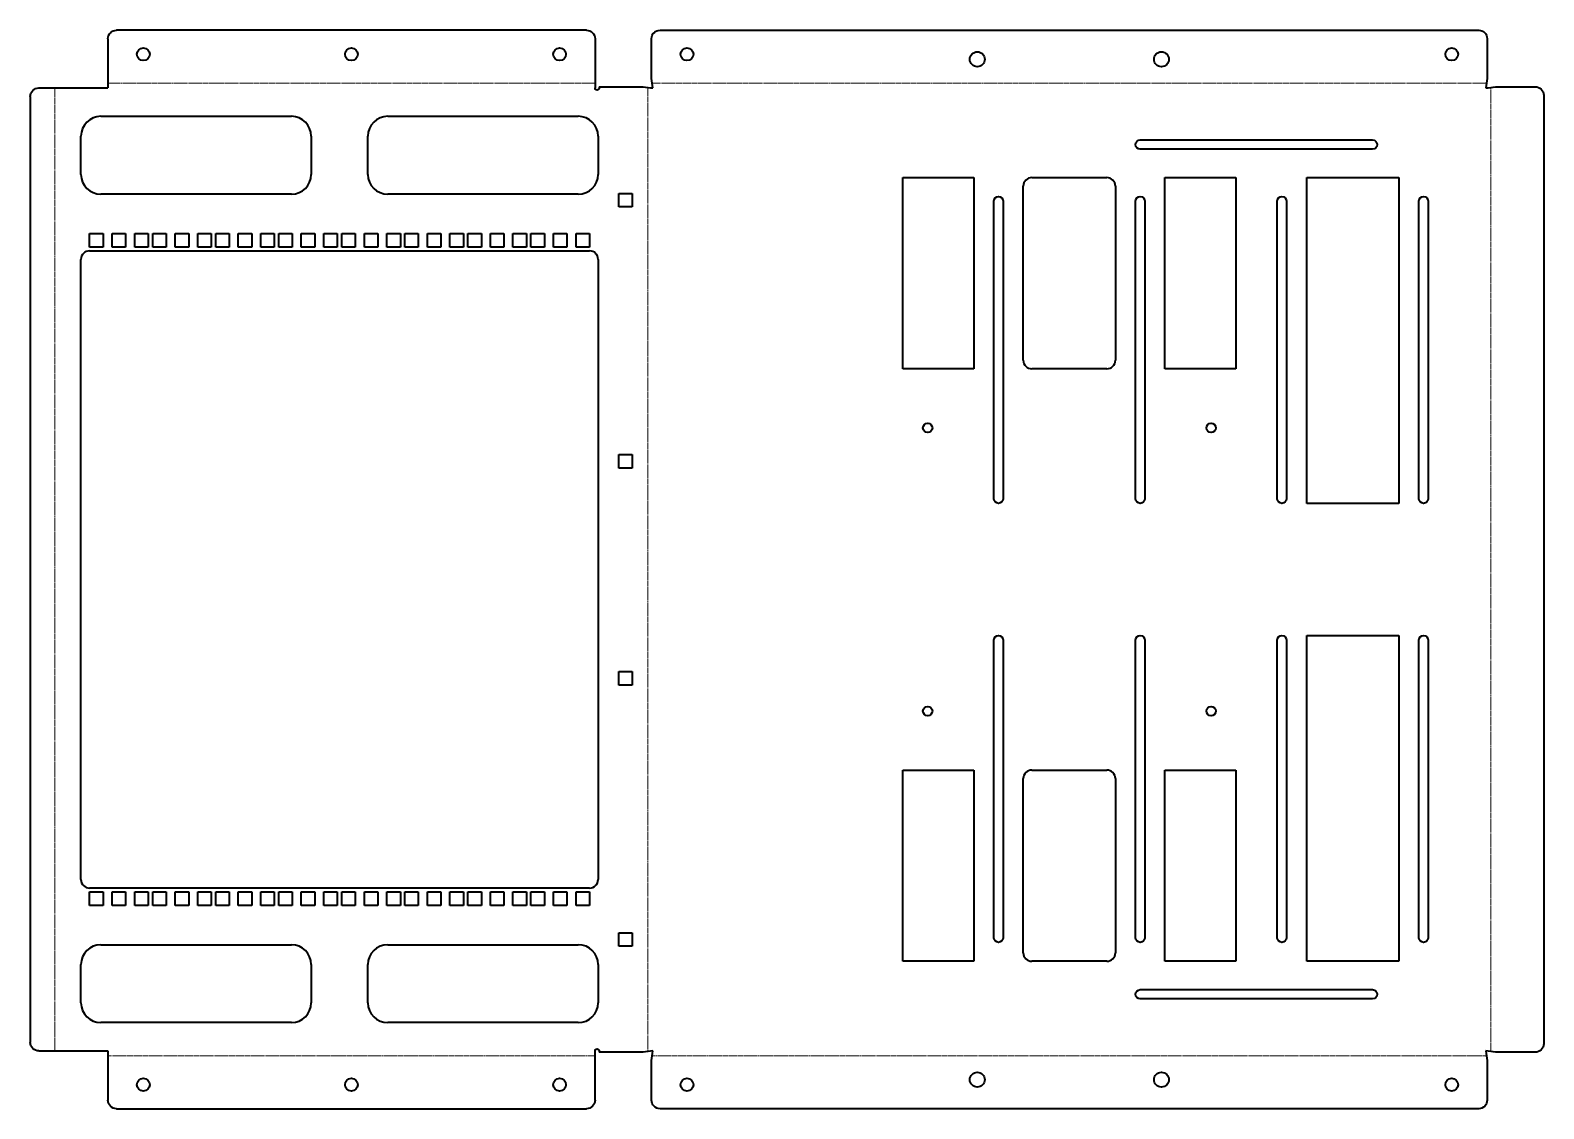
# Model space of a CAD drawing. Header units: millimetres. Extents: x 0 to 1068, y 0 to 762.
import ezdxf

# ---------------------------------------------------------------- set-up
doc = ezdxf.new("R2010")
doc.units = ezdxf.units.MM
doc.linetypes.add('Chain', pattern=[13.68, 9.12, -1.14, 2.28, -1.14])
doc.layers.add('SIMUMAK Bend Centerline (ISO)', color=7, linetype='Chain', lineweight=9)
doc.layers.add('SIMUMAK Visible (ISO)', color=7, linetype='Continuous', lineweight=35)

# ---------------------------------------------------------------- blocks, each defined once
blk = doc.blocks.new('SIL-V025-CSPC001_Sheet_2_SIL-V025-GSPC001 (desplegada)')
at = {"layer": 'SIMUMAK Bend Centerline (ISO)', "ltscale": 0.263158}
for p, q in [((-135.5, 343.4), (-479.3, 343.4)), ((493.8, 343.4), (-95.1, 343.4)), ((-516.7, -340), (-516.7, 340)), ((-98.1, 340.4), (-98.1, -340.4)), ((496.7, -340.4), (496.7, 340.4)), ((-479.3, -343.4), (-135.5, -343.4)), ((-95.1, -343.4), (493.8, -343.4))]:
    blk.add_line(p, q, dxfattribs=at)
at = {"layer": 'SIMUMAK Visible (ISO)'}
for p, q in [((-479.3, 374.8), (-479.3, 340)), ((-141.5, 380.8), (-473.3, 380.8)), ((-135.5, 374.8), (-135.5, 340)), ((-95.6, 346.8), (-95.6, 374.8)), ((-89.6, 380.8), (488.2, 380.8)), ((494.2, 374.8), (494.2, 346.8)), ((-534.1, 334), (-534.1, -334)), ((-528.1, 340), (-479.3, 340)), ((-132.5, 340.9), (-132.5, 340)), ((-132.5, 340.9), (-101.5, 340.9)), ((500.1, 340.9), (528.1, 340.9)), ((534.1, 334.9), (534.1, -334.9)), ((-484.3, 320), (-349.8, 320)), ((-281.8, 320), (-147.3, 320)), ((-498.3, 279), (-498.3, 306)), ((-335.8, 306), (-335.8, 279)), ((-295.8, 279), (-295.8, 306)), ((-133.3, 306), (-133.3, 279)), ((249.3, 303.3), (413.3, 303.3)), ((413.3, 296.7), (249.3, 296.7)), ((81.8, 141.7), (81.8, 276.7)), ((81.8, 276.7), (131.8, 276.7)), ((131.8, 276.7), (131.8, 141.7)), ((166.8, 147.7), (166.8, 270.7)), ((172.8, 276.7), (225.8, 276.7)), ((231.8, 270.7), (231.8, 147.7)), ((266.8, 276.7), (316.8, 276.7)), ((266.8, 141.7), (266.8, 276.7)), ((316.8, 276.7), (316.8, 141.7)), ((366.8, 46.7), (366.8, 276.7)), ((366.8, 276.7), (431.8, 276.7)), ((431.8, 276.7), (431.8, 46.7)), ((-349.8, 265), (-484.3, 265)), ((-147.3, 265), (-281.8, 265)), ((-118.8, 265.6), (-109.3, 265.6)), ((-118.8, 256.1), (-118.8, 265.6)), ((-109.3, 265.6), (-109.3, 256.1)), ((146, 50), (146, 260)), ((152.6, 260), (152.6, 50)), ((246, 50), (246, 260)), ((252.6, 260), (252.6, 50)), ((346, 50), (346, 260)), ((352.6, 260), (352.6, 50)), ((446, 50), (446, 260)), ((452.6, 260), (452.6, 50)), ((-109.3, 256.1), (-118.8, 256.1)), ((-492.2, 227.7), (-492.2, 237.3)), ((-492.2, 237.3), (-482.7, 237.3)), ((-482.7, 237.3), (-482.7, 227.7)), ((-476.3, 237.3), (-466.8, 237.3)), ((-476.3, 227.7), (-476.3, 237.3)), ((-466.8, 237.3), (-466.8, 227.7)), ((-460.4, 237.3), (-450.9, 237.3)), ((-460.4, 227.7), (-460.4, 237.3)), ((-450.9, 237.3), (-450.9, 227.7)), ((-447.7, 227.7), (-447.7, 237.3)), ((-447.7, 237.3), (-438.2, 237.3)), ((-438.2, 237.3), (-438.2, 227.7)), ((-431.8, 237.3), (-422.3, 237.3)), ((-431.8, 227.7), (-431.8, 237.3)), ((-422.3, 237.3), (-422.3, 227.7)), ((-415.9, 237.3), (-406.4, 237.3)), ((-415.9, 227.7), (-415.9, 237.3)), ((-406.4, 237.3), (-406.4, 227.7)), ((-403.2, 227.7), (-403.2, 237.3)), ((-403.2, 237.3), (-393.7, 237.3)), ((-393.7, 237.3), (-393.7, 227.7)), ((-387.3, 237.3), (-377.8, 237.3)), ((-387.3, 227.7), (-387.3, 237.3)), ((-377.8, 237.3), (-377.8, 227.7)), ((-371.4, 237.3), (-361.9, 237.3)), ((-371.4, 227.7), (-371.4, 237.3)), ((-361.9, 237.3), (-361.9, 227.7)), ((-358.7, 227.7), (-358.7, 237.3)), ((-358.7, 237.3), (-349.2, 237.3)), ((-349.2, 237.3), (-349.2, 227.7)), ((-342.8, 237.3), (-333.3, 237.3)), ((-342.8, 227.7), (-342.8, 237.3)), ((-333.3, 237.3), (-333.3, 227.7)), ((-326.9, 237.3), (-317.4, 237.3)), ((-326.9, 227.7), (-326.9, 237.3)), ((-317.4, 237.3), (-317.4, 227.7)), ((-314.2, 227.7), (-314.2, 237.3)), ((-314.2, 237.3), (-304.7, 237.3)), ((-304.7, 237.3), (-304.7, 227.7)), ((-298.3, 237.3), (-288.8, 237.3)), ((-298.3, 227.7), (-298.3, 237.3)), ((-288.8, 237.3), (-288.8, 227.7)), ((-282.4, 237.3), (-272.9, 237.3)), ((-282.4, 227.7), (-282.4, 237.3)), ((-272.9, 237.3), (-272.9, 227.7)), ((-269.7, 227.7), (-269.7, 237.3)), ((-269.7, 237.3), (-260.2, 237.3)), ((-260.2, 237.3), (-260.2, 227.7)), ((-253.8, 237.3), (-244.3, 237.3)), ((-253.8, 227.7), (-253.8, 237.3)), ((-244.3, 237.3), (-244.3, 227.7)), ((-237.9, 237.3), (-228.4, 237.3)), ((-237.9, 227.7), (-237.9, 237.3)), ((-228.4, 237.3), (-228.4, 227.7)), ((-225.2, 227.7), (-225.2, 237.3)), ((-225.2, 237.3), (-215.7, 237.3)), ((-215.7, 237.3), (-215.7, 227.7)), ((-209.3, 237.3), (-199.8, 237.3)), ((-209.3, 227.7), (-209.3, 237.3)), ((-199.8, 237.3), (-199.8, 227.7)), ((-193.4, 237.3), (-183.9, 237.3)), ((-193.4, 227.7), (-193.4, 237.3)), ((-183.9, 237.3), (-183.9, 227.7)), ((-180.7, 237.3), (-171.2, 237.3)), ((-180.7, 227.7), (-180.7, 237.3)), ((-171.2, 237.3), (-171.2, 227.7)), ((-164.8, 237.3), (-155.3, 237.3)), ((-164.8, 227.7), (-164.8, 237.3)), ((-155.3, 237.3), (-155.3, 227.7)), ((-148.9, 237.3), (-139.4, 237.3)), ((-148.9, 227.7), (-148.9, 237.3)), ((-139.4, 237.3), (-139.4, 227.7)), ((-492.3, 225), (-139.3, 225)), ((-482.7, 227.7), (-492.2, 227.7)), ((-466.8, 227.7), (-476.3, 227.7)), ((-450.9, 227.7), (-460.4, 227.7)), ((-438.2, 227.7), (-447.7, 227.7)), ((-422.3, 227.7), (-431.8, 227.7)), ((-406.4, 227.7), (-415.9, 227.7)), ((-393.7, 227.7), (-403.2, 227.7)), ((-377.8, 227.7), (-387.3, 227.7)), ((-361.9, 227.7), (-371.4, 227.7)), ((-349.2, 227.7), (-358.7, 227.7)), ((-333.3, 227.7), (-342.8, 227.7)), ((-317.4, 227.7), (-326.9, 227.7)), ((-304.7, 227.7), (-314.2, 227.7)), ((-288.8, 227.7), (-298.3, 227.7)), ((-272.9, 227.7), (-282.4, 227.7)), ((-260.2, 227.7), (-269.7, 227.7)), ((-244.3, 227.7), (-253.8, 227.7)), ((-228.4, 227.7), (-237.9, 227.7)), ((-215.7, 227.7), (-225.2, 227.7)), ((-199.8, 227.7), (-209.3, 227.7)), ((-183.9, 227.7), (-193.4, 227.7)), ((-171.2, 227.7), (-180.7, 227.7)), ((-155.3, 227.7), (-164.8, 227.7)), ((-139.4, 227.7), (-148.9, 227.7)), ((-498.3, -219), (-498.3, 219)), ((-133.3, 219), (-133.3, -219)), ((131.8, 141.7), (81.8, 141.7)), ((225.8, 141.7), (172.8, 141.7)), ((316.8, 141.7), (266.8, 141.7)), ((-118.8, 81.1), (-109.3, 81.1)), ((-118.8, 71.6), (-118.8, 81.1)), ((-109.3, 81.1), (-109.3, 71.6)), ((-109.3, 71.6), (-118.8, 71.6)), ((431.8, 46.7), (366.8, 46.7)), ((146, -260), (146, -50)), ((152.6, -50), (152.6, -260)), ((246, -260), (246, -50)), ((252.6, -50), (252.6, -260)), ((346, -260), (346, -50)), ((352.6, -50), (352.6, -260)), ((366.8, -276.7), (366.8, -46.7)), ((366.8, -46.7), (431.8, -46.7)), ((431.8, -46.7), (431.8, -276.7)), ((446, -260), (446, -50)), ((452.6, -50), (452.6, -260)), ((-118.8, -72.1), (-109.3, -72.1)), ((-118.8, -81.6), (-118.8, -72.1)), ((-109.3, -72.1), (-109.3, -81.6)), ((-109.3, -81.6), (-118.8, -81.6)), ((81.8, -276.7), (81.8, -141.7)), ((81.8, -141.7), (131.8, -141.7)), ((131.8, -141.7), (131.8, -276.7)), ((166.8, -270.7), (166.8, -147.7)), ((172.8, -141.7), (225.8, -141.7)), ((231.8, -147.7), (231.8, -270.7)), ((266.8, -276.7), (266.8, -141.7)), ((266.8, -141.7), (316.8, -141.7)), ((316.8, -141.7), (316.8, -276.7)), ((-139.3, -225), (-492.3, -225)), ((-492.2, -227.7), (-482.7, -227.7)), ((-492.2, -237.3), (-492.2, -227.7)), ((-482.7, -227.7), (-482.7, -237.3)), ((-476.3, -227.7), (-466.8, -227.7)), ((-476.3, -237.3), (-476.3, -227.7)), ((-466.8, -227.7), (-466.8, -237.3)), ((-460.4, -227.7), (-450.9, -227.7)), ((-460.4, -237.3), (-460.4, -227.7)), ((-450.9, -227.7), (-450.9, -237.3)), ((-447.7, -227.7), (-438.2, -227.7)), ((-447.7, -237.3), (-447.7, -227.7)), ((-438.2, -227.7), (-438.2, -237.3)), ((-431.8, -227.7), (-422.3, -227.7)), ((-431.8, -237.3), (-431.8, -227.7)), ((-422.3, -227.7), (-422.3, -237.3)), ((-415.9, -227.7), (-406.4, -227.7)), ((-415.9, -237.3), (-415.9, -227.7)), ((-406.4, -227.7), (-406.4, -237.3)), ((-403.2, -237.3), (-403.2, -227.7)), ((-403.2, -227.7), (-393.7, -227.7)), ((-393.7, -227.7), (-393.7, -237.3)), ((-387.3, -227.7), (-377.8, -227.7)), ((-387.3, -237.3), (-387.3, -227.7)), ((-377.8, -227.7), (-377.8, -237.3)), ((-371.4, -227.7), (-361.9, -227.7)), ((-371.4, -237.3), (-371.4, -227.7)), ((-361.9, -227.7), (-361.9, -237.3)), ((-358.7, -227.7), (-349.2, -227.7)), ((-358.7, -237.3), (-358.7, -227.7)), ((-349.2, -227.7), (-349.2, -237.3)), ((-342.8, -237.3), (-342.8, -227.7)), ((-342.8, -227.7), (-333.3, -227.7)), ((-333.3, -227.7), (-333.3, -237.3)), ((-326.9, -227.7), (-317.4, -227.7)), ((-326.9, -237.3), (-326.9, -227.7)), ((-317.4, -227.7), (-317.4, -237.3)), ((-314.2, -237.3), (-314.2, -227.7)), ((-314.2, -227.7), (-304.7, -227.7)), ((-304.7, -227.7), (-304.7, -237.3)), ((-298.3, -227.7), (-288.8, -227.7)), ((-298.3, -237.3), (-298.3, -227.7)), ((-288.8, -227.7), (-288.8, -237.3)), ((-282.4, -227.7), (-272.9, -227.7)), ((-282.4, -237.3), (-282.4, -227.7)), ((-272.9, -227.7), (-272.9, -237.3)), ((-269.7, -227.7), (-260.2, -227.7)), ((-269.7, -237.3), (-269.7, -227.7)), ((-260.2, -227.7), (-260.2, -237.3)), ((-253.8, -227.7), (-244.3, -227.7)), ((-253.8, -237.3), (-253.8, -227.7)), ((-244.3, -227.7), (-244.3, -237.3)), ((-237.9, -227.7), (-228.4, -227.7)), ((-237.9, -237.3), (-237.9, -227.7)), ((-228.4, -227.7), (-228.4, -237.3)), ((-225.2, -227.7), (-215.7, -227.7)), ((-225.2, -237.3), (-225.2, -227.7)), ((-215.7, -227.7), (-215.7, -237.3)), ((-209.3, -227.7), (-199.8, -227.7)), ((-209.3, -237.3), (-209.3, -227.7)), ((-199.8, -227.7), (-199.8, -237.3)), ((-193.4, -227.7), (-183.9, -227.7)), ((-193.4, -237.3), (-193.4, -227.7)), ((-183.9, -227.7), (-183.9, -237.3)), ((-180.7, -237.3), (-180.7, -227.7)), ((-180.7, -227.7), (-171.2, -227.7)), ((-171.2, -227.7), (-171.2, -237.3)), ((-164.8, -227.7), (-155.3, -227.7)), ((-164.8, -237.3), (-164.8, -227.7)), ((-155.3, -227.7), (-155.3, -237.3)), ((-148.9, -237.3), (-148.9, -227.7)), ((-148.9, -227.7), (-139.4, -227.7)), ((-139.4, -227.7), (-139.4, -237.3)), ((-482.7, -237.3), (-492.2, -237.3)), ((-466.8, -237.3), (-476.3, -237.3)), ((-450.9, -237.3), (-460.4, -237.3)), ((-438.2, -237.3), (-447.7, -237.3)), ((-422.3, -237.3), (-431.8, -237.3)), ((-406.4, -237.3), (-415.9, -237.3)), ((-393.7, -237.3), (-403.2, -237.3)), ((-377.8, -237.3), (-387.3, -237.3)), ((-361.9, -237.3), (-371.4, -237.3)), ((-349.2, -237.3), (-358.7, -237.3)), ((-333.3, -237.3), (-342.8, -237.3)), ((-317.4, -237.3), (-326.9, -237.3)), ((-304.7, -237.3), (-314.2, -237.3)), ((-288.8, -237.3), (-298.3, -237.3)), ((-272.9, -237.3), (-282.4, -237.3)), ((-260.2, -237.3), (-269.7, -237.3)), ((-244.3, -237.3), (-253.8, -237.3)), ((-228.4, -237.3), (-237.9, -237.3)), ((-215.7, -237.3), (-225.2, -237.3)), ((-199.8, -237.3), (-209.3, -237.3)), ((-183.9, -237.3), (-193.4, -237.3)), ((-171.2, -237.3), (-180.7, -237.3)), ((-155.3, -237.3), (-164.8, -237.3)), ((-139.4, -237.3), (-148.9, -237.3)), ((-484.3, -265), (-349.8, -265)), ((-281.8, -265), (-147.3, -265)), ((-118.8, -256.6), (-109.3, -256.6)), ((-118.8, -266.1), (-118.8, -256.6)), ((-109.3, -266.1), (-118.8, -266.1)), ((-109.3, -256.6), (-109.3, -266.1)), ((131.8, -276.7), (81.8, -276.7)), ((225.8, -276.7), (172.8, -276.7)), ((316.8, -276.7), (266.8, -276.7)), ((431.8, -276.7), (366.8, -276.7)), ((-498.3, -306), (-498.3, -279)), ((-335.8, -279), (-335.8, -306)), ((-295.8, -306), (-295.8, -279)), ((-133.3, -279), (-133.3, -306)), ((249.3, -296.7), (413.3, -296.7)), ((413.3, -303.3), (249.3, -303.3)), ((-349.8, -320), (-484.3, -320)), ((-147.3, -320), (-281.8, -320)), ((-528.1, -340), (-479.3, -340)), ((-479.3, -340), (-479.3, -374.8)), ((-135.5, -374.8), (-135.5, -340)), ((-132.5, -340), (-132.5, -340.9)), ((-101.5, -340.9), (-132.5, -340.9)), ((528.1, -340.9), (500.1, -340.9)), ((-95.6, -374.8), (-95.6, -346.8)), ((494.2, -346.8), (494.2, -374.8)), ((-473.3, -380.8), (-141.5, -380.8)), ((488.2, -380.8), (-89.6, -380.8))]:
    blk.add_line(p, q, dxfattribs=at)
for centre, radius in [((-454.3, 363.8), 4.5), ((-307.4, 363.8), 4.5), ((-160.5, 363.8), 4.5), ((-70.6, 363.8), 4.5), ((134.3, 360.3), 5.25), ((264.3, 360.3), 5.25), ((469.2, 363.8), 4.5), ((99.3, 100), 3.3), ((299.3, 100), 3.3), ((99.3, -100), 3.3), ((299.3, -100), 3.3), ((-454.3, -363.8), 4.5), ((-307.4, -363.8), 4.5), ((-160.5, -363.8), 4.5), ((-70.6, -363.8), 4.5), ((134.3, -360.3), 5.25), ((264.3, -360.3), 5.25), ((469.2, -363.8), 4.5)]:
    blk.add_circle(centre, radius, dxfattribs=at)
at = {"layer": 'SIMUMAK Visible (ISO)', "extrusion": (0, 0, -1)}
for centre, radius, start, end in [((473.3, 374.8), 6, 0, 90), ((141.5, 374.8), 6, 90, 180), ((89.6, 374.8), 6, 0, 90), ((-488.2, 374.8), 6, 90, 180), ((528.1, 334), 6, 0, 90), ((134, 340), 1.5, 180, 0), ((-528.1, 334.9), 6, 90, 180), ((-249.3, 300), 3.3, 270, 90), ((-413.3, 300), 3.3, 90, 270), ((-149.3, 260), 3.3, 0, 180), ((-249.3, 260), 3.3, 0, 180), ((-349.3, 260), 3.3, 0, 180), ((-449.3, 260), 3.3, 0, 180), ((-149.3, 50), 3.3, 180, 0), ((-249.3, 50), 3.3, 180, 0), ((-349.3, 50), 3.3, 180, 0), ((-449.3, 50), 3.3, 180, 0), ((-149.3, -50), 3.3, 0, 180), ((-249.3, -50), 3.3, 0, 180), ((-349.3, -50), 3.3, 0, 180), ((-449.3, -50), 3.3, 0, 180), ((-149.3, -260), 3.3, 180, 0), ((-249.3, -260), 3.3, 180, 0), ((-349.3, -260), 3.3, 180, 0), ((-449.3, -260), 3.3, 180, 0), ((-249.3, -300), 3.3, 270, 90), ((-413.3, -300), 3.3, 90, 270), ((528.1, -334), 6, 270, 0), ((134, -340), 1.5, 0, 180), ((-528.1, -334.9), 6, 180, 270), ((473.3, -374.8), 6, 270, 0), ((141.5, -374.8), 6, 180, 270), ((89.6, -374.8), 6, 270, 0), ((-488.2, -374.8), 6, 180, 270)]:
    blk.add_arc(centre, radius, start, end, dxfattribs=at)
at = {"layer": 'SIMUMAK Visible (ISO)'}
for centre, radius, start, end in [((-484.3, 306), 14, 90, 180), ((-349.8, 306), 14, 360, 90), ((-281.8, 306), 14, 90, 180), ((-147.3, 306), 14, 0, 90), ((-484.3, 279), 14, 180, 270), ((-349.8, 279), 14, 270, 0), ((-281.8, 279), 14, 180, 270), ((-147.3, 279), 14, 270, 0), ((172.8, 270.7), 6, 90, 180), ((225.8, 270.7), 6, 0, 90), ((-492.3, 219), 6, 90, 180), ((-139.3, 219), 6, 0, 90), ((172.8, 147.7), 6, 180, 270), ((225.8, 147.7), 6, 270, 360), ((172.8, -147.7), 6, 90, 180), ((225.8, -147.7), 6, 0, 90), ((-492.3, -219), 6, 180, 270), ((-139.3, -219), 6, 270, 360), ((-484.3, -279), 14, 90, 180), ((-349.8, -279), 14, 0, 90), ((-281.8, -279), 14, 90, 180), ((-147.3, -279), 14, 360, 90), ((172.8, -270.7), 6, 180, 270), ((225.8, -270.7), 6, 270, 360), ((-484.3, -306), 14, 180, 270), ((-349.8, -306), 14, 270, 360), ((-281.8, -306), 14, 180, 270), ((-147.3, -306), 14, 270, 360)]:
    blk.add_arc(centre, radius, start, end, dxfattribs=at)
for points in [[(-94.7, 340), (-95, 342.3), (-95.3, 344.5), (-95.6, 346.8)], [(494.2, 346.8), (493.9, 344.5), (493.6, 342.3), (493.3, 340)], [(-101.5, 340.9), (-99.2, 340.6), (-96.9, 340.3), (-94.7, 340)], [(493.3, 340), (495.6, 340.3), (497.8, 340.6), (500.1, 340.9)], [(-94.7, -340), (-96.9, -340.3), (-99.2, -340.6), (-101.5, -340.9)], [(-95.6, -346.8), (-95.3, -344.5), (-95, -342.3), (-94.7, -340)], [(493.3, -340), (493.6, -342.3), (493.9, -344.5), (494.2, -346.8)], [(500.1, -340.9), (497.8, -340.6), (495.6, -340.3), (493.3, -340)]]:
    blk.add_open_spline(points, degree=3, dxfattribs=at)

msp = doc.modelspace()

# ---------------------------------------------------------------- block references
msp.add_blockref('SIL-V025-CSPC001_Sheet_2_SIL-V025-GSPC001 (desplegada)', (534.1, 380.8))

doc.saveas('drawing.dxf')
